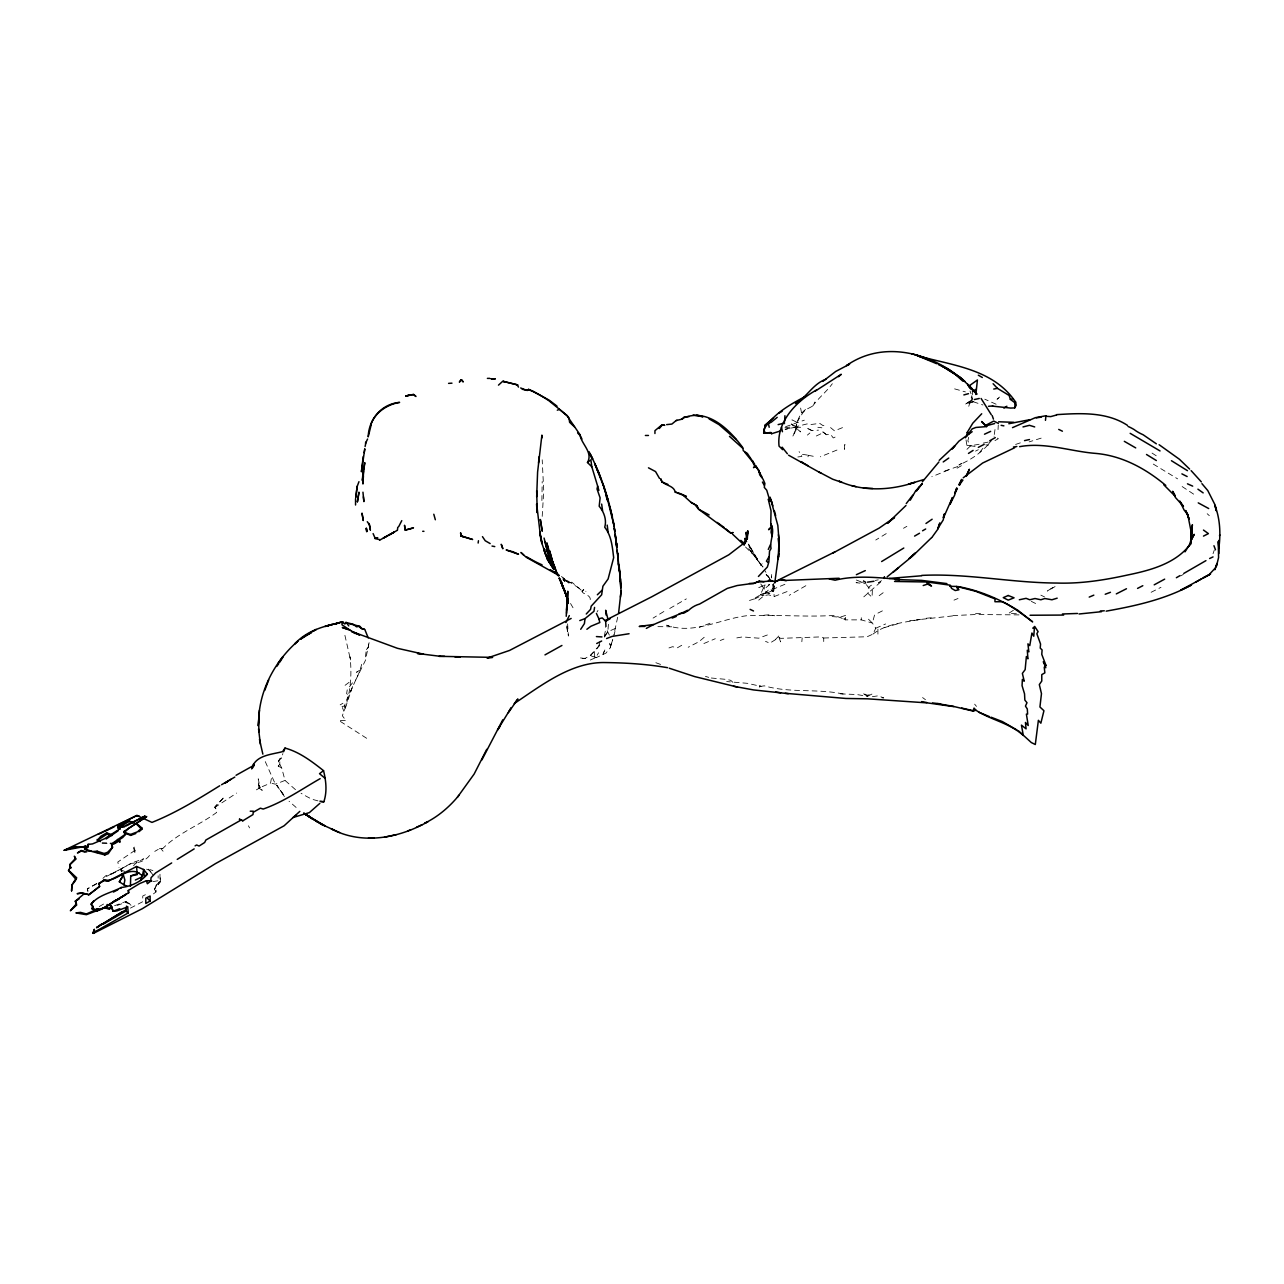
<?xml version="1.0" encoding="UTF-8"?>
<svg xmlns="http://www.w3.org/2000/svg" width="1284" height="1284" viewBox="0 0 1284 1284"><rect width="100%" height="100%" fill="white"/><g stroke="black" fill="none" stroke-linecap="round" stroke-linejoin="round"><path stroke-width="0.75" stroke-dasharray="5 3.75" d="M159.986 874.211L159.986 881.434L156.295 884.997L155.99 891.931L152.282 894.771M155.99 891.931L154.449 889.25L160.291 881.964L158.141 880.728L158.141 875.752M223.127 798.391L214.813 806.753L216.659 812.435C199.325 825.307 177.802 833.236 162.763 848.531L159.376 848.708L154.754 851.388M365.426 656.846L366.341 649.56L368.492 647.248L368.492 642.626M764.269 589.099L764.269 585.183L769.517 584.653L764.269 589.099L760.77 583.947M770.432 579.854L764.895 570.61M772.278 590.881L773.209 591.764L771.042 589.805L773.209 591.764L772.278 588.393L773.209 588.216L773.209 583.578L773.209 587.494M773.514 590.175L774.124 583.771L773.514 590.175L773.514 586.965L772.278 588.393M823.718 641.551L823.718 638.004L820.027 636.928L780.592 638.357L779.051 637.458L769.822 643.156L765.505 641.374M840.346 693.841L856.974 694.548L867.454 696.329L867.454 695.254L862.527 693.119L867.454 696.329L870.745 696.57M596.418 657.552L591.491 656.14L596.418 657.552L605.968 653.107L610.269 647.778L611.505 642.096M541.896 500.551L542.201 481.516M542.201 516.377L543.742 490.937L542.201 459.832M998.037 429.594L998.278 424.924M796 430.301L796.931 422.308L791.987 419.82L791.682 424.266L796.915 426.93L792.613 436.528L796 430.301L796.305 424.795M295.497 789.676L285.032 780.431L281.645 767.816L278.259 766.211L278.564 761.059L279.8 758.555L281.645 757.849L282.881 753.58M369.118 642.626L365.426 660.409L355.556 680.327M773.514 591.234L774.332 584.958M844.663 444.89L844.358 449.336L844.968 444.36M160.291 881.964L160.596 877.871L158.141 884.628L159.986 881.434M133.809 847.825L135.045 850.313L134.724 854.053L133.809 847.825L135.655 845.337M608.423 624.313L607.813 631.776L603.801 638.357L605.663 629.465M801.842 641.727L802.163 638.004M567.624 623.863L568.395 636.045L566.854 625.902M823.718 638.004L867.149 636.752L872.992 634.087L875.768 628.229L872.382 623.061L861.291 619.867L845.273 619.867L845.578 617.556L843.732 618.968L834.504 615.421C805.148 617.267 775.921 614.378 746.405 615.774C719.923 619.048 693.472 634.97 666.637 625.196L671.869 626.801L655.546 626.624M805.549 409.5C799.515 413.849 796.626 421.666 796 428.888L791.682 424.266M994.281 434.474L995.277 427.636M256.399 789.853L260.09 787.718L258.245 778.826L258.854 788.071L270.555 783.096L271.486 777.943M813.253 456.269L808.631 455.387L808.005 456.799L808.31 455.21L800.927 454.135L799.081 451.647M598.89 646.173L599.805 641.727M968.634 437.33L967.863 440.974L970.624 445.773L975.551 446.495M617.668 617.203L613.977 634.44M773.209 588.216L773.514 586.965M808.005 456.799L808.31 455.21M610.269 647.778L611.505 643.156M613.672 636.222L615.822 628.229L607.813 631.776L603.191 637.65M874.532 615.068L872.382 623.061L868.064 618.792M366.646 738.284L338.623 720.324L346.022 720.693L342.314 715.702C349.97 697.244 352.394 676.684 350.018 656.846L350.628 660.409L344.176 632.129M361.719 664.326L360.178 669.478L356.487 672.318L360.499 669.654L346.022 701.128L344.481 705.927L345.396 707.885L342.009 706.633L343.855 711.272M611.505 643.509L612.741 639.609L610.59 645.82L609.354 644.054L611.2 641.197M125.495 902.411L125.8 901.529L131.337 904.722L125.495 902.411L114.629 906.376M249.61 827.907L248.39 825.789M345.396 707.885L352.795 685.833L350.628 691.707M968.778 406.306L971.86 395.632L972.165 402.213L971.86 395.986L970.014 391.01M1213.027 553.709L1214.263 550.162M154.449 889.25L156.295 884.997M602.886 654.535L605.342 648.853L603.191 653.652M768.891 593.192L765.2 593.192L767.046 592.117L760.272 594.604L765.2 593.192L768.586 589.805C767.944 593.577 740.868 605.904 760.272 594.973L763.354 588.216M761.187 565.634L757.496 559.23L750.113 550.692L763.049 567.047L761.187 565.634L762.118 563.676M970.319 402.919L972.486 398.473L972.486 391.363M796.931 422.308L802.773 412.886L805.549 409.853L812.628 406.129L814.794 402.036M590.255 599.596C591.025 593.786 577.656 593.738 583.787 589.452L585.953 591.41M597.028 612.035L597.959 610.446M590.255 660.056L595.808 657.568L598.569 652.754M795.695 426.224L795.069 427.283L785.07 429.321M812.628 406.129C818.325 398.104 826.382 391.861 832.337 383.723M988.503 444.36L990.028 441.68M944.767 471.019L957.078 466.766L961.7 463.38L958.923 464.985C971.571 459.624 983.367 451.39 991.569 440.444M967.863 402.566L969.099 403.272L972.486 398.473M149.522 855.481C145.606 860.858 138.11 863.233 131.658 863.297L105.786 876.811M597.028 648.677L599.805 644.937M765.505 591.234L769.822 593.722L772.904 590.528L768.586 592.293M352.49 682.815L347.242 689.749L346.632 693.649L348.783 695.254M278.259 766.211L279.8 764.253L279.8 758.555M979.869 452.177L982.95 448.26M599.5 645.226L590.56 655.241L585.327 658.275L580.4 658.628L585.632 658.451L580.4 657.922L587.478 658.804M581.941 591.587L583.787 589.452L581.636 591.764M133.504 865.785L136.264 862.768L143.664 858.852L131.658 862.944L111.018 874.5M278.564 761.059L281.645 757.849M775.359 639.592L779.982 634.794M366.341 649.56L368.492 647.248M223.127 798.038L215.423 806.753L216.659 812.435M966.932 449.336L970.624 445.773L979.564 444.184M102.913 878.352L105.786 875.736L117.791 871.306M872.992 634.087C886.441 623.462 905.204 622.435 921.655 619.145L916.728 619.867L955.537 615.598M807.395 435.099L809.867 432.981M704.21 637.281L698.977 641.727L688.192 647.248M758.732 600.126L763.964 595.68L768.586 594.797L774.124 596.562L787.06 591.587M880.696 581.989L861.901 598.521M881.466 580.657L878.545 582.872L880.792 581.331M345.091 685.303L349.409 682.093M879.155 595.68L883.472 592.486M886.233 533.614L875.768 540.018M875.768 628.229L885.623 623.96M214.508 807.636L236.673 793.063M871.451 585.183L868.385 587.318L868.064 593.545L872.077 597.285L872.382 589.276L868.385 587.318L863.602 581.01M1051.323 588.393L1047.327 591.057L1055.641 586.258L1051.628 588.216M1013.445 610.253L1008.518 613.463L1017.249 613.752M663.876 611.505L653.091 618.086M805.854 585.713L789.227 595.327M970.624 400.961L964.477 404.877L970.319 400.785L982.95 404.974M340.164 704.868L342.94 703.263M135.045 850.313L117.791 862.046L119.027 867.39M87.922 891.754L87.296 888.897L96.541 883.569M96.846 883.745L87.617 888.721M285.032 780.431L275.482 784.171L270.555 783.096M99.237 906.552L103.619 904.016M130.422 908.109L142.749 901.705L142.749 896.023L145.622 894.595M669.718 608.488L686.346 598.874M994.956 440.621L998.358 438.663L994.041 436.175M957.078 468.178L962.31 465.161M681.74 645.29L677.422 647.778L672.495 646.719L666.332 648.853M703.905 643.509L715.3 638.71M903.487 528.286L906.873 526.328M844.968 618.262L843.732 618.968L845.273 619.867M843.123 694.018C817.555 688.385 789.756 693.28 764.269 685.833L760.882 686.362L747.641 683.345L726.696 681.563M760.882 686.362L759.342 686.908L760.882 686.362L758.427 684.597L759.342 685.833M1151.122 592.293L1160.977 587.318M1180.766 575.89L1183.383 574.381M975.551 451.117L978.328 449.689M816.319 435.998L823.718 432.451L826.495 434.746L830.491 434.217L833.268 437.956L836.654 436.351M867.454 696.329L872.382 693.841L867.454 695.254M877.919 613.11L882.541 610.799M836.959 450.042L820.332 456.799M948.459 469.96L931.831 476.717M784.909 584.3L773.819 588.923L774.124 596.562M758.732 587.671L764.269 585.183M710.068 623.238L699.282 627.33M114.565 905.701L125.8 901.529L131.032 905.268M767.351 634.97L758.732 638.18L742.409 636.928L736.246 638.004M1041.164 438.133L1029.158 441.873M953.996 600.126L958.008 598.521M842.513 427.636L834.488 430.846L830.186 427.283M562.841 578.795L569.936 582.872L571.781 582.166L582.246 591.057M720.228 640.491L723.935 639.063M785.471 429.273L807.09 423.913L810.172 424.619L819.722 423.367L823.108 425.678L825.259 425.148M969.099 403.272L975.551 400.961M785.519 426.753L804.314 420.173M1015.596 444.441L1021.149 442.579M749.487 600.479L753.804 599.05M845.578 615.421L840.041 617.187L828.645 616.304M342.009 706.633L344.481 705.927M884.082 627.683L898.559 623.591M768.281 585.006L769.517 584.653M983.255 443.108L988.343 442.049M875.158 580.448L878.24 579.854M152.908 881.61L158.141 880.728M872.382 696.682L878.24 695.8L883.777 697.934L878.545 697.742M789.837 427.107L784.909 427.813L784.604 423.014M797.846 456.976L801.842 456.446L800.927 454.135M102.078 843.379L110.392 843.379M926.278 618.262L931.51 617.732M909.65 620.75L914.882 620.22M763.964 615.245L769.822 614.699L774.75 615.774M812.018 430.67L806.464 427.813L812.018 430.67L818.486 430.14M865.817 581.925L856.059 582.695L865.914 583.771M159.376 848.708L162.763 848.531M1018.982 614.892L975.872 614.522L953.081 615.598M800.622 427.283L795.069 427.283L800.622 431.906L796.915 426.93M975.551 613.64L981.104 613.64M102.078 842.673L106.7 842.85M985.727 444.89L988.503 445.067M966.017 439.914L966.932 445.42L971.25 445.773M966.932 445.42L970.624 445.773M817.86 427.283L821.872 427.813M760.272 594.973L763.964 595.68M711.304 678.016L726.696 679.429L730.708 680.327L732.859 682.286M954.606 388.875L965.391 391.893M317.983 800.879L312.14 799.29A141.417 81.646 60 0 1 301.05 793.239M705.446 676.411L708.736 677.358M152.908 874.853L148.591 869.156L152.908 870.584M655.867 662.721L660.795 664.502M856.364 580.031L864.325 583.145M124.885 871.483L119.027 869.156L121.787 871.467M996.127 404.235L984.796 399.196M146.536 869.172L149.201 870.231M1040.859 595.15L1044.55 596.932M1031.309 601.361L1035.61 603.496M579.164 588.216L563.146 577.896M1153.273 464.086L1177.605 478.852M1193.622 494.147L1180.991 485.785M823.718 432.451L822.787 431.906L826.495 434.746M1152.037 453.075L1157.269 456.446M569.936 582.872L562.841 578.073M258.854 788.071L262.241 790.398L258.854 784.877L260.09 787.718M565.923 580.914L569.005 583.048L558.989 574.253M922.586 697.565L925.459 699.7M296.123 807.459L289.044 801.232M1207.169 513.712L1209.319 515.654M745.49 546.952L755.04 556.389M562.954 579.566L564.992 581.459L561.301 577.72M863.602 580.48L865.914 582.695M768.586 577.367L766.115 574.526L769.196 577.014L769.822 579.854M161.222 849.077L163.068 851.212M974.636 704.146L976.482 706.393M284.422 796.562L274.246 781.683L265.018 761.059M148.591 869.156L150.742 872.013M757.801 560.466L756.886 559.23L761.508 565.811L748.572 544.111L749.487 547.851M757.496 559.23L746.726 546.246M748.572 544.111L757.191 559.76M609.354 635.163L605.342 626.801M570.545 603.496L573.017 607.765M750.113 547.498L754.109 554.784M279.8 764.253L281.645 767.816M122.108 871.836L120.873 868.819L121.787 873.618M779.051 637.458L780.592 641.904L780.592 638.357M87.296 888.897L87.922 890.679M772.583 584.3L773.209 586.435M800.622 408.071L801.537 412.886M773.514 583.418L773.819 588.923M877.919 629.112L877.919 635.516M861.291 617.732L861.291 619.867M136.264 862.062L136.264 863.121M771.668 574.526L771.459 577.961L771.668 574.526M999.578 397.061L997.122 399.196L999.578 397.061M594.572 651.518L594.267 657.023L590.56 655.241L594.572 651.518M283.186 794.298L276.718 785.23L283.186 794.298M567.464 631.6L566.854 625.196L567.464 631.6"/><path stroke-width="1.5" d="M126.185 825.917L145.204 815.998L124.564 826.142L120.568 827.024L119.637 828.982L104.55 838.757L92.544 843.909L87.922 844.455L88.227 847.119L85.145 849.254M536.664 506.41L536.664 503.922L537.274 512.814L536.664 490.761M605.968 626.448L605.663 621.279L602.276 617.909L598.89 618.792L596.418 613.463M618.278 562.777L618.278 559.583M619.209 568.652L615.197 534.337L615.822 537.884M619.209 570.69L619.209 566.164L620.75 587.671L620.75 584.83M744.864 452.353L754.719 464.455L747.336 453.429L743.324 450.748L742.714 447.554C729.665 429.755 708.431 408.601 684.5 417.509L681.419 419.274M774.75 583.048L778.746 553.356M778.746 550.515L778.746 547.321L778.746 556.919M778.441 556.389L778.136 559.407L779.051 540.724L777.831 525.445L770.127 497.165M1218.869 553.532L1219.19 540.195L1218.869 548.204L1218.259 541.447L1218.564 557.625L1216.413 566.34M566.228 616.304L567.769 591.234L567.769 600.832M784.684 421.2L784.909 415.727M566.549 610.077L566.854 603.512L566.549 613.287M136.89 873.794L130.727 875.929L130.422 886.329M1190.846 538.06L1192.082 530.95L1190.846 541.27L1192.387 524.739L1191.151 535.043L1191.472 529.891L1191.151 531.849L1188.069 516.2L1189.305 519.394L1185.614 510.502L1188.085 515.125L1184.073 509.973L1179.755 501.081L1183.463 506.41L1175.454 497.518L1172.677 491.307L1175.213 495.704M362.955 483.298L363.372 476.428M258.726 718.157L258.854 731.896M591.796 466.766L587.478 462.497L590.881 459.832L591.796 466.766L597.654 486.138L597.028 488.979L600.109 497.871L599.195 506.233C603.929 511.851 606.931 519.892 604.732 527.226C611.601 535.958 612.356 547.241 613.672 557.625L608.118 578.956L602.886 586.258L601.65 594.781L591.186 606.176L590.56 609.37L586.258 613.993M1191.151 535.749L1190.541 544.288L1191.777 536.471L1189.931 543.934L1185.004 551.847M363.26 456.446L361.414 471.742L364.8 448.806L364.191 452.706M365.105 446.495L366.036 442.049L365.426 443.108M747.031 538.237L747.641 531.127L747.336 538.911M259.159 713.214L258.245 725.845L259.464 710.196M362.955 484.004L363.565 471.212M538.51 463.026L539.136 456.623M1218.869 547.851C1220.779 533.598 1220.105 518.816 1214.873 505.35L1216.253 510.679M620.75 587.671L620.445 578.602L621.055 591.057L618.599 613.11M128.577 892.813L128.272 890.502L139.651 883.569L146.44 880.728L147.355 883.745L150.742 881.081L151.063 877.694L155.669 872.895L171.687 862.944M258.854 716.247C260.845 687.261 276.188 659.88 297.968 641.021L294.582 644.038C303.987 633.622 317.485 627.956 330.919 624.843L325.382 626.271L332.155 624.489L325.077 626.448L342.314 621.809L344.786 623.944L346.632 622.884L348.783 625.902M397.446 530.244L397.767 527.226M620.445 597.108L621.055 591.057M747.336 534.866L747.031 537.884L747.946 530.95L745.49 541.27M1045.465 420.349L1045.786 417.332M758.427 576.468L767.351 567.047L768.891 561.894L769.517 551.221L771.042 548.557C769.341 540.452 775.616 531.672 770.737 523.84L771.042 510.855L768.281 499.299L769.517 501.081M602.581 510.679L601.65 504.098M103.619 923.934L125.8 911.126L126.217 907.82M594.572 607.412L593.946 611.328L585.023 618.615L584.413 623.591L580.705 629.288M119.942 827.377L119.637 828.982M478.146 543.052L478.451 540.741M992.5 406.129L1010.669 408.071L1014.681 407.895L1014.986 405.583L1014.681 402.566L1010.364 399.372L1009.128 395.456L997.427 388.346L993.11 383.723M357.096 486.315L355.877 497.341L357.096 486.668L358.958 481.693M68.517 870.231L76.526 877.694L76.205 879.652L68.517 870.584L70.363 867.037L69.737 864.549L75.596 858.322L74.36 856.187L75.596 859.381L69.737 864.902L70.973 868.096L70.363 867.037M140.582 880.631L142.428 875.56L136.89 872.013C124.612 868.466 115.062 882.541 103.94 880.005L98.691 883.745L103.94 880.728L108.546 880.904L136.585 866.491L143.664 869.525L147.355 874.147C141.288 881.723 130.663 886.602 121.177 887.485C111.259 892.861 98.547 894.852 91.308 904.016L93.154 906.504L91.918 908.639L94.695 910.597L97.472 910.773L97.777 908.815L100.858 909.537L128.881 892.637L128.272 890.502M975.872 394.477L977.413 379.984L969.709 385.489M966.627 436.175L967.237 432.435L972.791 423.19L981.714 413.769M75.291 848.178L75.596 846.589L81.133 847.296L86.076 846.22L64.2 850.313L136.89 815.468L151.977 822.402C175.555 813.013 197.913 799.338 219.741 785.76M127.18 886.329L123.954 884.82L124.869 880.005L123.328 874.853M142.428 875.56L143.664 869.525L144.273 876.635L147.355 874.147M370.964 425.678L368.187 436.881C368.797 419.21 381.476 403.914 399.613 402.39C386.709 404.508 374.029 413.288 370.659 425.502M320.759 801.649L323.841 801.778C327.276 791.634 326.056 780.865 323.536 770.657C311.932 761.508 299.445 751.959 285.032 748.074L282.576 751.621C271.325 754.655 255.067 755.104 251.696 768.923M250.236 811.199L253.317 811.199L252.996 814.57L242.837 820.797L239.45 819.192L242.837 820.797M765.2 425.325L763.659 432.981L771.058 432.612L771.668 433.687L780.592 430.926M587.478 462.497C593.176 452.482 581.829 444.489 580.095 435.469L577.623 432.965M120.873 888.367L121.177 887.485M264.713 690.455L268.709 679.958M769.822 500.551L766.741 490.231L764.269 487.39L764.895 483.474L763.049 479.205L759.663 474.759L759.037 470.49L753.804 464.631L752.568 460.715M740.868 540.371L744.559 543.934L747.031 536.824M943.226 517.436L944.446 513.889L943.226 519.924L937.673 528.815M1214.873 569.711L1217.023 563.499L1214.873 569.358M1219.495 535.749L1219.8 534.866M938.219 527.355L939.84 522.957L937.978 528.992L931.831 537.531M959.549 485.256L961.7 479.381L958.923 484.549M744.559 543.934L747.031 537.531L743.645 543.405L728.847 554.784L651.855 596.739L605.037 620.573M782.759 449.689L779.051 446.126C776.338 421.794 796.69 400.785 816.64 389.935M283.587 751.75L285.032 748.074M481.837 759.984L502.782 719.794M486.764 749.31L474.149 774.027L457.505 797.155M966.322 476.364L969.404 469.254L966.017 476.187M768.281 549.44L770.432 544.641M365.731 442.932L367.577 439.016M565.923 622.531L569.31 615.598M910.26 500.198L915.508 491.114L922.281 483.651L916.423 490.937L919.505 486.684M398.682 526.681L401.764 520.646M768.891 556.919L766.436 561.188L768.281 562.601M111.933 907.627L109.477 908.815L103.314 907.756L109.172 908.286L111.836 906.986M374.976 538.606L379.903 539.665M252.691 767.8L254.232 765.136L253.317 764.253M509.25 711.079L511.096 707.885L497.55 729.938L500.022 726.375M965.391 437.78L972.165 428.888L975.872 427.46L986.642 426.577L981.714 421.585L986.642 426.577M1003.895 408.071L1006.881 406.242M957.382 488.626L954.847 493.024L956.773 487.92L954.622 495.207L949.999 504.275L952.455 497.518L943.451 517.837M1045.786 416.257L1050.713 416.61L1056.555 415.005M123.954 884.82L119.332 881.787L122.413 876.811L121.787 873.618M279.8 662.175L282.881 657.199M119.332 881.787L122.108 877.341M912.731 495.207L906.263 503.569M804.619 396.868C789.243 404.877 773.353 414.17 763.964 429.241L764.895 433.334M76.526 877.694L71.904 884.997L71.583 890.855L71.904 884.997L75.387 880.728M460.892 379.807L459.351 382.118L461.518 379.807L463.059 381.765L461.518 379.807M92.849 933.003L94.374 929.263L93.459 933.356L142.428 908.639L215.423 863.651L284.117 825.773L299.814 811.376M278.259 663.074L282.56 657.023M276.718 666.444L278.772 663.603M768.586 581.283L769.517 580.031L775.054 581.812L780.592 579.678L786.145 580.384L839.11 578.249M764.59 431.729L763.659 432.981L771.058 432.612M959.228 485.079L962.936 480.104M1187.764 547.321L1190.541 543.934C1175.871 563.66 1150.32 570.337 1127.4 575.055C1104.16 580.159 1080.711 583.835 1056.876 583.048C1011.696 582.872 966.964 573.162 921.655 575.409M459.046 795.197C449.801 806.609 438.117 816.72 424.86 823.108L427.941 821.68C399.067 838.195 361.751 845.257 331.24 828.806L339.554 832.53M939.214 460.362L954.927 445.596L952.15 448.983L958.923 441.15L972.165 431.729M515.414 702.075L517.885 698.994L508.336 712.684M931.51 537.707L912.426 556.197L887.164 576.837M97.777 910.597C94.647 912.186 92.384 906.135 90.987 904.193L93.764 900.822M922.281 481.869L938.909 461.951M76.526 903.663L70.363 910.773L76.526 905.092L75.291 901.175L83.604 894.242M319.844 803.367L309.364 812.611L292.736 817.603M659.254 428.535L662.319 424.972L664.791 425.325L662.014 424.795L654.936 430.67L654.936 433.511M1214.568 568.828L1208.709 575.055L1203.172 577.896L1210.555 573.98L1180.686 590.175L1191.472 585.006C1165.07 599.387 1135.489 605.92 1106.15 611.152M125.495 834.488L122.718 837.505L111.628 844.631L112.559 847.296L108.241 853.699L104.855 854.935L92.223 851.565L97.151 851.212L104.245 853.523L107.631 852.271L112.559 847.296L111.628 843.909L125.495 834.135L124.259 831.294L146.745 816.528L128.272 828.613L124.259 832.706L125.495 834.135M498.481 385.136L502.782 381.22L517.885 384.959L503.087 381.396L506.169 382.118M597.333 594.781L601.955 590.335M772.278 528.639L770.737 523.84L771.668 526.857L768.586 529.714L771.973 526.328M397.141 530.42L379.582 540.195M136.264 823.285L141.818 827.907L137.5 831.823L130.422 834.488L123.762 832.08M95.61 931.398L93.459 933.356L92.849 932.649M687.582 610.253C674.052 617.251 659.462 620.83 646.317 628.406M514.178 703.616C540.42 686.089 570.321 662.656 603.191 662.544C624.746 662.721 646.574 664.037 667.568 667.696M838.564 376.71L841.277 374.286L815.404 391.01M905.958 505.527L887.469 523.31L894.563 517.436L879.155 528.109L832.658 553.179M749.487 583.418L753.499 583.594L759.967 580.914L754.109 583.225L737.177 585.536L727.322 588.393L699.603 604.042A26.852 26.145 60 0 0 688.513 610.446L683.89 613.11L679.268 613.64M111.82 835.627L107.021 834.135L97.151 840.539L100.858 836.269L106.7 832.883L111.692 834.696M556.999 406.129L549.295 400.255L532.972 391.187L528.655 389.405L527.419 390.48L522.187 389.229M773.514 418.038L764.895 425.148L771.363 422.131L777.205 417.332M822.787 381.412L835.724 371.445L849.591 364.158L846.509 365.587C887.485 336.681 943.05 356.198 973.705 390.657L967.542 384.253L971.86 388.522M893.022 572.391L898.559 567.753M138.945 831.711L141.818 829.336L141.818 827.907M963.241 477.776L982.645 463.026L1014.681 447.731M689.123 416.61L683.89 417.156L682.35 419.098L676.187 420.526L671.869 424.073L666.637 424.619M795.39 403.625C806.93 397.125 813.093 383.739 825.869 379.278M84.535 848.901L91.918 851.388L88.227 851.035L84.535 848.901L87.922 846.22M106.171 838.982L118.208 830.764M932.136 519.217L925.973 523.487M323.536 770.657L319.523 773.674L325.077 778.297M586.868 629.288L590.881 626.271L599.805 622.531L598.89 618.792M755.65 466.044L753.499 467.649L755.955 465.867L762.118 477.247M97.472 910.773L104.55 907.756L120.873 897.259M101.773 923.934L96.541 927.674L122.413 911.656M126.41 906.151L127.646 906.857L128.272 912.908L93.154 932.826M104.55 907.756L115.64 900.277M194.173 848.901L177.24 859.381M943.226 461.951L948.764 458.051M75.291 901.175L78.982 899.041M99.622 886.409L88.837 894.771L99.622 886.409L98.691 883.392M86.686 851.918L81.133 850.489L77.441 852.977L81.454 851.035L84.937 852.094M111.933 907.162L109.477 908.815L103.314 907.756M293.972 816.768L296.427 815.115M985.727 425.325L993.736 421.056L998.358 423.367M968.473 453.429L973.095 450.395M132.733 822.306L129.186 821.327L117.791 828.26L117.791 826.848L122.413 823.814L128.881 821.15L132.573 822.225M115.945 900.822L125.8 894.418M96.846 927.497L101.468 924.464M121.177 897.436L126.105 894.242M125.704 909.891L102.929 923.71M234.828 777.061L221.586 784.701M254.232 765.136L236.063 775.279M230.831 779.372L225.278 782.919L227.445 781.683M405.76 395.986L413.769 394.557L415.936 396.515L413.464 394.381L405.76 395.986L408.842 395.279M520.646 387.977L526.504 390.288L528.655 389.405M388.827 535.219L394.381 532.025L383.29 538.06L387.447 535.926M580.095 435.469L581.941 439.016M308.128 634.087L316.137 629.465L313.986 630.717M342.314 621.809L334.305 624.313L339.859 622.531M343.55 622.178L342.009 623.061L342.009 624.843L355.251 633.558M778.746 413.239L782.133 411.281M972.486 391.363L975.872 389.405M195.104 845.867L196.645 844.984L199.1 846.044L204.654 842.497L205.873 840.009L240.991 820.091M253.622 812.082L260.395 808.182L263.172 809.064C283.555 801.954 301.483 789.307 320.149 778.65M96.541 910.95L101.773 908.462M146.44 880.728L150.742 880.728M561.927 645.467L544.978 654.888M605.663 621.279L610.269 618.615M150.132 900.999L145.814 903.487L145.814 898.158L150.132 896.023L150.132 900.999L147.676 898.511M1014.681 402.566L1015.596 402.036C993.238 368.909 952.728 365.523 917.659 355.796L936.63 363.693M1014.681 407.895L1016.222 405.23L1015.596 402.036M989.723 440.797L995.277 437.603M1046.091 415.727L1035.305 417.685L1012.514 427.636M769.517 580.031L767.351 581.267L758.732 581.989M922.586 530.774L925.668 528.992M914.577 536.102L919.505 533.261M903.792 548.027L881.626 561.541M1154.204 584.83L1164.668 579.148M1176.369 577.72L1180.076 575.585M1183.768 573.45L1205.933 560.643M1195.773 582.166L1201.631 578.779M571.155 618.439L509.555 650.442L487.085 658.098L492.623 657.376L439.032 656.317L444.569 656.317M113.409 892.059L117.791 889.796M978.328 447.378L984.186 444.36M109.942 828.982L114.099 826.848M775.969 581.267L834.809 551.927M1126.469 588.746L1116.31 593.898M1137.56 588.393L1142.808 585.713M596.723 643.509L601.65 641.021M1203.477 536.102L1208.404 533.614L1203.477 530.067M865.304 570.61L856.364 574.686M1209.64 558.508L1213.027 556.919M117.325 825.339L136.89 815.468L139.346 816.175M135.35 880.021L141.513 877.165M984.491 434.217L990.654 431.376M95.305 910.067L86.381 913.967L80.523 912.378L75.9 912.908L86.381 914.689L97.151 910.597M104.389 831.551L108.546 829.689M416.546 827.201L422.099 824.713M119.749 908.703L113.474 911.126L116.86 910.95L127.646 906.857M986.032 425.855L994.651 423.543M98.082 834.311L103.009 832.176M1089.217 597.092L1093.824 595.15M557.304 410.206L559.455 409.323L567.159 415.904L580.4 435.276M114.099 901.079L118.722 899.217M64.505 850.136L75.596 846.589M672.19 618.086L676.187 616.481M409.773 529.185L413.464 527.756L405.15 530.067L404.54 525.445L405.15 530.067L409.147 529.185M606.578 638.533L612.131 636.399L629.064 633.734M1018.677 730.997L1031.309 742.553L1035.305 744.511L1038.387 720.324L1040.859 723.181L1043.94 710.726L1039.928 706.986L1041.468 693.649L1039.318 684.581L1041.773 681.034L1041.773 674.63L1044.855 672.848L1044.245 667.166L1045.786 667.696L1043.314 661.645L1046.091 665.738L1041.773 654.358L1042.094 649.913L1040.233 648.131L1040.554 644.038L1036.846 633.734L1038.082 631.6L1034.695 626.432L1032.85 628.213L1034.39 628.037L1033.781 636.222L1031.919 633.028L1029.768 645.643L1027.922 643.862L1028.837 651.871L1027.296 650.266L1027.922 658.804L1026.381 656.493L1025.146 669.654L1022.369 673.394L1024.231 681.21L1022.369 679.429L1022.064 685.656L1024.536 693.841L1024.841 700.053L1026.991 702.733L1025.451 706.104L1027.296 708.945L1027.617 714.113L1026.381 714.113L1028.227 725.492L1025.451 722.459L1026.076 728.863L1021.454 725.139L1023.3 735.443C1009.722 722.972 990.542 719.891 975.872 710.196L974.026 710.903L961.7 708.062M579.79 620.573L585.023 618.615M1105.219 594.251L1110.467 592.293M125.928 833.46L130.727 835.386L135.815 833.509M923.822 479.558L908.414 484.18L914.577 482.415C890.39 490.504 862.736 491.852 839.11 481.163L841.887 482.415L832.658 479.205L818.791 471.918M64.2 850.313L71.663 847.777M86.076 846.22L81.133 847.296M407.622 830.941L410.687 829.865M923.196 585.536L927.513 584.124L931.51 586.082L926.904 581.989L894.563 581.459M1057.181 598.167L1051.949 599.772L1044.855 598.521L1040.859 599.772L1035 598.521L1029.768 599.772L1026.076 598.344L1019.303 599.772M1008.823 423.72L1030.073 419.643M963.851 394.926L968.473 393.674M653.7 624.489L639.223 626.448L644.777 626.448M94.39 909.714L97.777 908.815L94.695 910.597L91.918 908.286M1019.608 446.672C1045.015 441.905 1070.567 451.487 1095.99 453.429C1122.409 455.82 1145.745 468.66 1165.792 485.432M778.136 424.619L784.604 423.014M1010.364 399.372L1012.514 398.826M1022.995 426.93L1029.463 425.325L1034.695 426.93M330.004 625.019L338.623 622.884M396.226 834.664L384.51 837.168M1024.536 440.621L1029.463 439.545M974.331 399.549L979.259 398.473M138.431 873.264L139.346 873.072M676.187 420.526L677.117 420.349M993.736 389.052L997.427 388.346M662.014 482.046L660.779 478.852C662.127 485.93 673.602 484.293 675.272 492.189L676.187 492.013M130.727 875.929L137.195 874.677L136.585 866.491M150.742 881.081L151.672 880.904M1056.555 414.652C1080.245 413.143 1106.455 411.634 1127.4 425.325M1013.445 447.025L1016.832 446.495M1036.236 417.862L1041.164 417.139M1079.041 613.993L1101.528 611.682M867.454 582.166L873.923 581.267M91.918 908.639L93.459 908.462M448.581 383.37L451.968 383.178M988.503 406.306L992.805 405.937M889.314 578.426L921.655 575.762M377.737 537.707L374.976 537.884L373.114 533.614M1100.292 610.975L1104.304 610.799M596.418 636.575L601.955 636.928M120.568 827.024L124.564 826.848M998.663 421.778L1013.75 422.308M949.679 586.339L956.773 586.435L958.923 589.805L955.232 590.528L951.54 588.393L950.304 585.183L926.904 581.989L927.513 584.124M1063.65 615.068L1030.073 615.245M489.846 378.379L487.39 378.379M645.387 435.469L648.468 435.469M872.687 488.45L863.442 488.097M677.727 492.639L682.35 494.501L690.969 502.317L697.132 505.88L698.673 509.267L728.542 531.48L731.013 533.261L732.859 532.555L731.013 533.261L725.669 528.767M422.709 531.303L423.945 531.303M770.015 581.283L772.904 581.267M1077.501 613.463L1062.414 613.993M368.492 837.874L374.045 837.874M87.922 844.455L89.142 844.455M455.05 657.023L460.282 657.199M693.119 415.021L702.99 416.786L696.827 415.021M349.409 623.783L358.958 626.078L360.804 628.213L364.495 629.288M932.521 702.958L940.658 703.857M108.867 881.081L103.94 880.005M829.255 578.956L835.114 580.207C855.85 575.088 878.609 577.591 899.795 579.501L894.868 579.501L921.655 580.384L946.918 583.594M422.709 654.005L417.477 653.476L440.268 656.317M788.296 693.665L753.499 689.925L733.581 686.25M463.363 536.648L472.608 539.489L461.213 536.102L460.587 532.908L461.213 536.102L463.363 536.648L460.892 535.926M737.481 687.084L694.66 676.588L669.301 668.226M785.214 693.296L845.899 698.464L867.454 698.817L927.513 702.91L955.232 706.826L973.095 711.079L974.026 708.062L975.872 710.196M775.664 692.06L780.592 692.766M110.392 843.379L114.099 843.909L119.942 840.539L119.942 842.32L117.486 839.463M319.941 801.184L323.841 801.778M921.591 701.61L926.904 702.557M1001.119 425.325L1003.895 425.855M690.969 502.317L697.132 505.88M780.592 579.678L786.145 580.737M761.187 581.267L763.964 581.812M492.013 546.069L494.773 546.599M559.15 575.585L526.199 557.272L520.951 552.473L523.728 555.137M953.996 706.457L937.368 703.616M423.624 654.182L397.446 648.308L351.559 631.423L359.568 634.986L353.71 632.306M851.741 485.609L856.059 486.684M911.496 353.662L917.964 355.62M110.713 905.621L107.021 904.546L111.018 905.798L113.169 911.303L111.018 905.798M648.468 467.825L655.546 471.565L659.559 478.499M348.173 629.465L342.314 627.507L350.018 630.171M667.873 484.357L661.709 481.869M989.418 716.6L978.633 712.155M921.96 357.225L915.187 354.737L932.746 361.318M991.12 717.226L1002.355 721.576L1017.008 730.034M558.54 574.879L556.678 574.173L558.54 575.938L558.54 574.879L553.292 571.492M528.35 389.582L532.667 391.363A137.5 79.383 0 0 1 548.99 400.785L567.159 415.551L569.005 418.038L569.614 422.308L574.542 426.93M334 830.042L322.3 824.713L303.827 813.334L313.055 819.385M1187.459 483.827L1192.692 486.138M1198.245 502.863L1208.709 508.544M938.299 364.512L949.374 369.856L959.854 377.319L941.381 365.587L954.622 373.933M947.223 368.604L944.141 367.176L949.374 369.856M750.113 609.37L753.499 610.975M1058.722 429.418L1062.414 431.199M683.682 495.159L686.346 496.459L675.272 492.189M821.246 473.347L788.601 455.21M319.844 823.285L324.772 825.773L304.436 813.687M1181.906 473.876L1187.154 476.541M709.137 418.921L719.008 424.619L736.246 439.561M1135.714 447.907L1124.319 441.327M801.858 462.144L800.927 461.598L808.005 465.691M1160.046 450.941L1130.177 433.334M1146.5 454.488L1156.354 460.539M978.328 375.185L982.34 377.496M967.237 432.435L969.404 433.687M769.822 432.612L771.668 433.687M709.137 514.948L698.673 509.267L695.896 505.88M550.322 569.775L557.914 574.173M490.167 543.581L485.224 540.741L482.463 536.648M366.967 531.496L366.341 528.286L366.646 530.95M346.632 622.884L345.701 622.355L353.405 624.313L356.487 626.801L359.873 626.271L362.04 628.935L364.8 629.465L368.187 637.827M128.881 821.15L136.585 824.184L141.818 829.336M316.763 821.503L322.3 824.713M308.754 816.528L317.068 821.696M1159.115 444.713L1179.45 459.287L1189.61 469.077M1187.459 470.666L1171.441 460.715M1156.354 443.815L1143.113 434.746A44.683 25.808 0 0 1 1134.173 429.594A49.899 28.81 0 0 0 1128.01 426.4M97.151 839.463L100.441 841.598M1197.924 489.172L1203.172 492.896M962.615 379.278L957.687 375.714L964.782 381.236M717.146 522.411L724.24 527.58M125.8 911.126L128.272 912.908M729.472 436.351L742.714 448.26M955.922 374.96L962.936 381.22M732.554 534.16L744.255 545.17M1163.737 484.726L1175.037 496.106M976.787 393.851L969.099 386.564L976.787 394.204M1191.151 470.666L1201.326 481.869M787.381 453.782L782.133 447.201L782.133 448.63M117.791 826.848L119.942 829.159M1201.936 483.651L1207.795 490.584L1215.178 505.174L1216.333 510.631M981.104 398.473L991.264 414.652M967.863 385.136L970.64 388.875M367.272 521.705L369.423 524.739L370.354 530.244M553.918 569.005L548.059 559.936L553.918 569.358L546.519 555.137L548.364 559.407M553.613 569.181L547.754 560.113L544.063 550.162L547.754 560.113M551.751 564.206L554.528 568.652M758.732 471.035L760.272 473.7M762.423 482.046L764.269 485.256M517.259 384.959L518.495 387.094M590.255 454.135C602.565 478.354 610.879 504.837 614.892 531.672L614.282 528.109L616.737 546.952L616.127 540.564M554.528 568.298L546.214 549.263L550.531 559.583M559.455 578.249L561.927 582.872M589.019 451.647L592.726 458.757M561.927 585.006L565.618 593.192L559.15 578.073L564.687 590.351M746.566 541.704L744.864 538.429L746.1 540.917M554.832 567.769L551.446 559.76L554.528 567.945M554.223 566.693L556.999 573.627M603.496 485.962L594.877 463.909L599.195 474.582M589.95 454.311L592.101 459.11M561.301 582.166L568.234 600.928M568.314 603.464L566.549 594.075L567.769 600.479L565.618 593.898L567.464 599.243M104.245 853.523L104.855 854.935M551.446 558.701L555.458 569.181M565.923 594.524L567.769 599.066L560.996 582.342L563.467 588.746M563.467 588.393L565.313 593.015M556.999 573.274L551.446 558.331L552.987 563.13M568.234 602.886L566.854 597.814L568.09 601.008M604.122 488.097L607.813 499.829L602.886 483.827M1213.942 545.716L1215.483 549.809M502.782 548.38L501.242 544.288L502.782 548.733M992.195 415.551L993.431 419.114M770.737 499.299L772.278 503.745M598.569 472.095L601.04 479.205M606.578 495.56L613.977 525.445M597.028 468.708L598.264 472.271M566.854 597.814L567.769 600.479M130.422 834.488L130.727 835.386M771.283 500.953L772.904 505.88M547.754 546.952L546.823 542.859L549.905 553.532M609.659 506.233L612.436 517.083M772.278 536.471L771.042 532.202L771.668 526.857M605.647 494.324L607.509 500.728M597.654 486.138L598.874 490.408M262.851 754.125L259.464 739.359M544.063 548.733L545.604 554.255L540.981 540.548L536.664 503.922M433.799 514.242L435.34 519.747M544.978 541.8L546.823 548.557L544.063 538.06M774.445 511.032L775.664 515.654M607.813 618.615L605.663 610.253L606.112 615.068M106.7 832.883L107.021 834.135M75.596 901.352L76.526 905.092M260.395 744.158L258.549 728.863M781.523 427.283L782.454 431.729M768.281 422.837L769.196 427.283M607.188 525.092L608.118 532.379M369.118 523.487L370.354 529.538M540.05 534.337L542.201 543.758L539.745 531.672M617.058 550.338L618.278 557.449M613.351 521.529L614.057 526.472M747.031 539.312L746.1 532.379L746.823 538.365M362.955 492.189L363.886 501.611L363.42 496.812M778.441 534.69L779.051 540.724M618.134 557.978L617.668 553.179L617.909 557.015M366.341 528.286L366.646 531.672M779.051 547.128L778.441 538.237L779.051 550.692M536.664 496.812L537.595 472.095L541.896 435.116L541.896 437.956M884.387 576.644L884.387 578.426M567.159 597.285L567.159 603.689M355.556 498.593L355.556 504.997M124.259 831.294L124.259 832.706M97.151 851.212L97.151 852.624M75.596 858.322L75.596 859.381M542.057 564.832A126.618 77.265 57 0 1 526.809 556.887M620.14 578.426L620.124 581.283L619.819 572.568L620.14 578.426M357.417 501.787L358.958 492.366L357.417 501.787M362.955 472.977L362.345 480.457L364.8 462.673L362.955 472.977M1192.387 537.531L1190.846 540.917L1194.232 534.337L1192.387 537.531M958.313 586.611L957.382 588.57L956.773 586.435L975.551 591.234L994.956 598.874L994.956 601.731L1001.119 601.731C1008.245 601.426 1056.234 640.684 1018.068 610.43C999.674 599.163 979.612 590.479 958.313 586.611M915.187 553.179L909.345 558.331L915.187 553.179M305.672 635.516L300.745 639.063L311.209 632.659L305.672 635.516M1008.213 595.503L1003.269 597.638L1008.197 600.126L1014.055 597.814L1008.213 595.503M81.759 892.813L77.136 893.712L81.759 893.166L88.532 894.595L81.759 892.813M495.094 378.908L491.082 378.732L495.094 378.908M512.958 551.767L506.169 549.985L518.495 554.255L512.958 551.767M309.669 816.704L303.827 813.334L309.669 816.704M548.669 552.826L545.604 544.288L548.669 552.826M551.751 558.508L549.6 550.868L551.751 558.508M616.753 544.111L615.822 540.724L617.058 547.128L616.737 544.111M542.201 530.95L540.355 519.571L542.201 530.95M619.209 568.298L618.294 563.499L620.124 575.232L619.209 568.298M363.26 520.453L362.04 513.343L363.26 520.453"/></g></svg>
